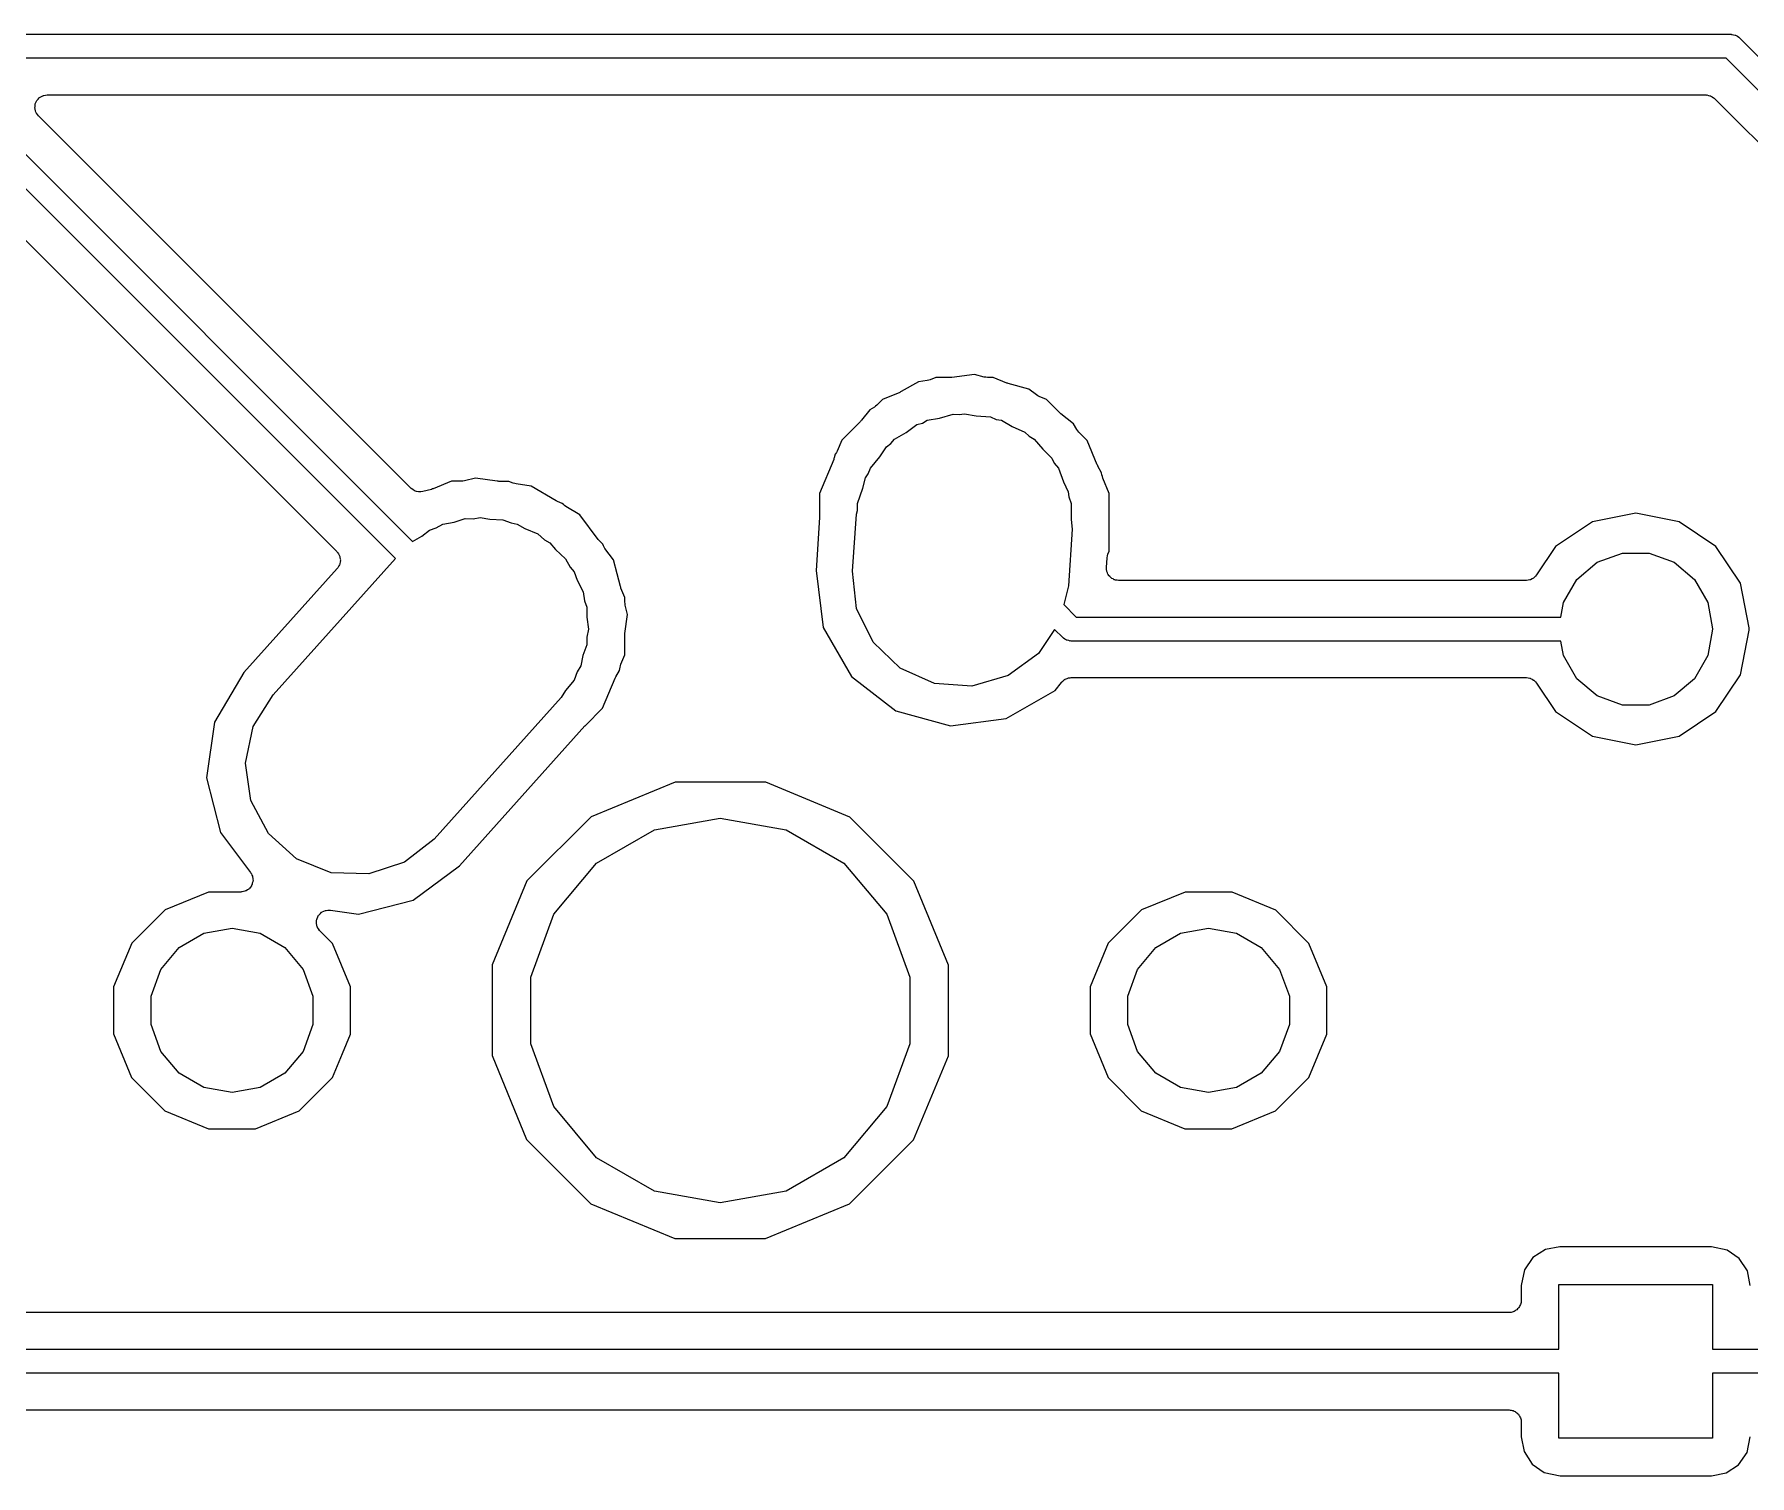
# Model space of a CAD drawing. Extents: x 29 to 257, y -104 to -29.
# Drawn here: x 145.26 to 163.11, y -61.99 to -46.99 of the extents above; entities that cross this region are included whole.
import ezdxf

# ---------------------------------------------------------------- set-up
doc = ezdxf.new("R2010")
doc.units = 0
doc.header["$MEASUREMENT"] = 0
doc.layers.add('BLACK', color=7, linetype='CONTINUOUS')

msp = doc.modelspace()

# ---------------------------------------------------------------- linework, layer by layer
at = {"layer": 'Black'}
for p, q in [((88.9518, -46.992), (162.917, -46.992)), ((162.917, -46.992), (162.922, -46.993)), ((162.922, -46.993), (162.928, -46.9925)), ((162.928, -46.9925), (162.944, -46.9967)), ((162.944, -46.9967), (162.96, -46.9995)), ((162.96, -46.9995), (162.965, -47.0023)), ((162.965, -47.0023), (162.97, -47.0037)), ((162.97, -47.0037), (162.983, -47.0131)), ((162.983, -47.0131), (162.997, -47.0212)), ((162.997, -47.0212), (163.001, -47.0255)), ((163.001, -47.0255), (163.005, -47.0286)), ((163.005, -47.0286), (168.248, -52.2712)), ((162.865, -47.242), (88.9, -47.242)), ((168.07, -52.4465), (162.865, -47.242)), ((144.463, -47.5366), (149.198, -52.2712)), ((145.303, -47.6654), (145.314, -47.6527)), ((145.314, -47.6527), (145.318, -47.6499)), ((145.318, -47.6499), (145.322, -47.646)), ((145.322, -47.646), (145.337, -47.639)), ((145.337, -47.639), (145.352, -47.6307)), ((145.352, -47.6307), (145.357, -47.6297)), ((145.357, -47.6297), (145.362, -47.6273)), ((145.362, -47.6273), (145.379, -47.6259)), ((145.379, -47.6259), (145.395, -47.623)), ((145.395, -47.623), (162.655, -47.623)), ((162.655, -47.623), (162.66, -47.624)), ((162.66, -47.624), (162.666, -47.6235)), ((162.666, -47.6235), (162.682, -47.6278)), ((162.682, -47.6278), (162.698, -47.6307)), ((162.698, -47.6307), (162.703, -47.6335)), ((162.703, -47.6335), (162.708, -47.6349)), ((162.708, -47.6349), (162.722, -47.6444)), ((162.722, -47.6444), (162.736, -47.6527)), ((162.736, -47.6527), (162.74, -47.657)), ((149.02, -52.4465), (144.323, -47.75)), ((145.269, -47.7611), (145.27, -47.7445)), ((145.27, -47.7665), (145.269, -47.7611)), ((145.27, -47.7279), (145.272, -47.7227)), ((145.27, -47.7445), (145.27, -47.7279)), ((145.27, -47.7721), (145.27, -47.7665)), ((145.276, -47.7876), (145.27, -47.7721)), ((145.272, -47.7227), (145.273, -47.7171)), ((145.273, -47.7171), (145.28, -47.7021)), ((145.28, -47.8037), (145.276, -47.7876)), ((145.28, -47.7021), (145.285, -47.6865)), ((145.283, -47.8082), (145.28, -47.8037)), ((145.285, -47.8135), (145.283, -47.8082)), ((145.285, -47.6865), (145.289, -47.6822)), ((145.296, -47.8262), (145.285, -47.8135)), ((145.289, -47.6822), (145.291, -47.6772)), ((145.291, -47.6772), (145.303, -47.6654)), ((145.305, -47.8398), (145.296, -47.8262)), ((162.74, -47.657), (162.745, -47.6602)), ((162.745, -47.6602), (167.46, -52.3756)), ((149.183, -51.7176), (145.305, -47.8398)), ((144.203, -48.1682), (148.41, -52.3756)), ((154.464, -50.607), (154.283, -50.7109)), ((154.553, -50.5957), (154.464, -50.607)), ((154.569, -50.5907), (154.553, -50.5957)), ((154.585, -50.5871), (154.569, -50.5907)), ((154.642, -50.5637), (154.585, -50.5871)), ((154.793, -50.5639), (154.642, -50.5637)), ((154.801, -50.5625), (154.793, -50.5639)), ((154.809, -50.5628), (154.801, -50.5625)), ((155.046, -50.5325), (154.809, -50.5628)), ((155.147, -50.5598), (155.046, -50.5325)), ((155.163, -50.5613), (155.147, -50.5598)), ((155.18, -50.5642), (155.163, -50.5613)), ((155.241, -50.5643), (155.18, -50.5642)), ((155.38, -50.6222), (155.241, -50.5643)), ((155.388, -50.6239), (155.38, -50.6222)), ((155.396, -50.6274), (155.388, -50.6239)), ((155.612, -50.6862), (155.396, -50.6274)), ((155.689, -50.7455), (155.612, -50.6862)), ((154.016, -50.8605), (154.003, -50.8712)), ((154.03, -50.8509), (154.016, -50.8605)), ((154.088, -50.7925), (154.03, -50.8509)), ((154.268, -50.7181), (154.088, -50.7925)), ((154.275, -50.7137), (154.268, -50.7181)), ((154.283, -50.7109), (154.275, -50.7137)), ((155.704, -50.7533), (155.689, -50.7455)), ((155.718, -50.7623), (155.704, -50.7533)), ((155.794, -50.794), (155.718, -50.7623)), ((155.932, -50.932), (155.794, -50.794)), ((153.859, -51.0207), (153.664, -51.2158)), ((153.864, -51.014), (153.859, -51.0207)), ((153.87, -51.0085), (153.864, -51.014)), ((153.955, -50.8986), (153.87, -51.0085)), ((154.003, -50.8712), (153.955, -50.8986)), ((154.446, -51.0539), (154.505, -51.0371)), ((154.505, -51.0371), (154.554, -51.0088)), ((154.554, -51.0088), (154.681, -50.9864)), ((154.681, -50.9864), (154.822, -50.9459)), ((154.822, -50.9459), (154.886, -50.9503)), ((154.886, -50.9503), (154.94, -50.9407)), ((154.94, -50.9407), (155.064, -50.9626)), ((155.064, -50.9626), (155.211, -50.9728)), ((155.211, -50.9728), (155.271, -50.999)), ((155.271, -50.999), (155.326, -51.0088)), ((155.326, -51.0088), (155.438, -51.0734)), ((155.939, -50.9367), (155.932, -50.932)), ((155.944, -50.9427), (155.939, -50.9367)), ((156.076, -51.0449), (155.944, -50.9427)), ((156.111, -51.1048), (156.076, -51.0449)), ((153.664, -51.2158), (153.617, -51.3289)), ((154.175, -51.2512), (154.214, -51.2049)), ((154.214, -51.2049), (154.334, -51.1358)), ((154.334, -51.1358), (154.446, -51.0539)), ((155.438, -51.0734), (155.569, -51.1313)), ((155.569, -51.1313), (155.614, -51.1747)), ((155.614, -51.1747), (155.666, -51.2049)), ((155.666, -51.2049), (155.755, -51.3107)), ((156.121, -51.1177), (156.111, -51.1048)), ((156.131, -51.1314), (156.121, -51.1177)), ((156.217, -51.218), (156.131, -51.1314)), ((156.323, -51.4733), (156.217, -51.218)), ((153.586, -51.4007), (153.583, -51.4081)), ((153.596, -51.3628), (153.586, -51.4007)), ((153.6, -51.3578), (153.596, -51.3628)), ((153.608, -51.343), (153.6, -51.3578)), ((153.617, -51.3289), (153.608, -51.343)), ((153.962, -51.5054), (154.06, -51.3891)), ((154.06, -51.3891), (154.13, -51.2839)), ((154.13, -51.2839), (154.175, -51.2512)), ((155.755, -51.3107), (155.85, -51.4025)), ((155.85, -51.4025), (155.875, -51.4545)), ((153.581, -51.4161), (153.434, -51.7691)), ((153.583, -51.4081), (153.581, -51.4161)), ((153.912, -51.608), (153.939, -51.5678)), ((153.939, -51.5678), (153.962, -51.5054)), ((155.875, -51.4545), (155.918, -51.5054)), ((155.918, -51.5054), (155.97, -51.648)), ((156.327, -51.4802), (156.323, -51.4733)), ((156.33, -51.4879), (156.327, -51.4802)), ((156.368, -51.554), (156.33, -51.4879)), ((156.371, -51.5782), (156.368, -51.554)), ((156.376, -51.5942), (156.371, -51.5782)), ((149.201, -51.7299), (149.183, -51.7176)), ((149.218, -51.7423), (149.201, -51.7299)), ((149.219, -51.7425), (149.218, -51.7423)), ((149.219, -51.7429), (149.219, -51.7425)), ((149.24, -51.7485), (149.219, -51.7429)), ((149.261, -51.7542), (149.24, -51.7485)), ((149.262, -51.7543), (149.261, -51.7542)), ((149.261, -51.7542), (149.261, -51.7542)), ((149.283, -51.7525), (149.262, -51.7543)), ((149.304, -51.7509), (149.283, -51.7525)), ((149.396, -51.7276), (149.304, -51.7509)), ((149.404, -51.7239), (149.396, -51.7276)), ((149.413, -51.7219), (149.404, -51.7239)), ((149.602, -51.6437), (149.413, -51.7219)), ((149.707, -51.6438), (149.602, -51.6437)), ((149.722, -51.6411), (149.707, -51.6438)), ((149.738, -51.6399), (149.722, -51.6411)), ((149.853, -51.6106), (149.738, -51.6399)), ((150.079, -51.6429), (149.853, -51.6106)), ((150.088, -51.6426), (150.079, -51.6429)), ((150.096, -51.6442), (150.088, -51.6426)), ((150.201, -51.6443), (150.096, -51.6442)), ((150.245, -51.6628), (150.201, -51.6443)), ((150.261, -51.6662), (150.245, -51.6628)), ((150.276, -51.6712), (150.261, -51.6662)), ((150.434, -51.6937), (150.276, -51.6712)), ((150.692, -51.8467), (150.434, -51.6937)), ((153.828, -51.8739), (153.885, -51.7156)), ((153.885, -51.7156), (153.912, -51.608)), ((155.97, -51.648), (156.021, -51.7535)), ((156.021, -51.7535), (156.027, -51.8046)), ((156.38, -51.6105), (156.376, -51.5942)), ((156.446, -51.7718), (156.38, -51.6105)), ((150.7, -51.8499), (150.692, -51.8467)), ((150.708, -51.8548), (150.7, -51.8499)), ((150.754, -51.874), (150.708, -51.8548)), ((150.767, -51.8864), (150.754, -51.874)), ((150.78, -51.8956), (150.767, -51.8864)), ((150.792, -51.9059), (150.78, -51.8956)), ((150.938, -51.9928), (150.792, -51.9059)), ((153.434, -51.7691), (153.434, -52.0132)), ((153.828, -51.9476), (153.828, -51.8739)), ((156.027, -51.8046), (156.052, -51.8739)), ((156.052, -51.8739), (156.052, -52.0424)), ((156.446, -52.3709), (156.446, -51.7718)), ((149.443, -52.1294), (149.514, -52.0888)), ((149.514, -52.0888), (149.631, -52.0682)), ((149.631, -52.0682), (149.747, -52.0302)), ((149.747, -52.0302), (149.83, -52.033)), ((149.83, -52.033), (149.9, -52.0207)), ((149.9, -52.0207), (150.002, -52.0387)), ((150.002, -52.0387), (150.137, -52.0432)), ((150.137, -52.0432), (150.223, -52.0777)), ((150.223, -52.0777), (150.286, -52.0888)), ((150.286, -52.0888), (150.367, -52.1357)), ((151.13, -52.249), (150.938, -51.9928)), ((153.434, -52.0218), (153.396, -52.5715)), ((153.434, -52.0132), (153.433, -52.0174)), ((153.433, -52.0174), (153.434, -52.0218)), ((153.777, -52.578), (153.818, -51.9872)), ((153.818, -51.9872), (153.828, -51.9476)), ((156.052, -52.0424), (156.063, -52.142)), ((161.474, -52.0668), (161.092, -52.3223)), ((161.925, -51.9771), (161.474, -52.0668)), ((162.376, -52.0668), (161.925, -51.9771)), ((162.758, -52.3223), (162.376, -52.0668)), ((149.198, -52.2712), (149.293, -52.2162)), ((149.293, -52.2162), (149.375, -52.1516)), ((149.375, -52.1516), (149.443, -52.1294)), ((150.367, -52.1357), (150.5, -52.1889)), ((150.5, -52.1889), (150.572, -52.2541)), ((150.572, -52.2541), (150.626, -52.2849)), ((150.626, -52.2849), (150.684, -52.3541)), ((151.137, -52.2551), (151.13, -52.249)), ((151.142, -52.2625), (151.137, -52.2551)), ((151.177, -52.298), (151.142, -52.2625)), ((156.063, -52.142), (156.022, -52.7328)), ((147.747, -53.8647), (149.02, -52.4465)), ((148.41, -52.3756), (148.414, -52.3819)), ((148.414, -52.3819), (148.42, -52.3871)), ((148.42, -52.3871), (148.427, -52.3999)), ((148.427, -52.3999), (148.435, -52.4118)), ((148.435, -52.4118), (148.437, -52.4192)), ((148.437, -52.4192), (148.441, -52.426)), ((148.441, -52.426), (148.443, -52.4404)), ((148.443, -52.4404), (148.447, -52.4544)), ((148.447, -52.4697), (148.444, -52.4839)), ((148.447, -52.4544), (148.446, -52.462)), ((148.446, -52.462), (148.447, -52.4697)), ((150.684, -52.3541), (150.791, -52.4499)), ((150.791, -52.4499), (150.837, -52.5363)), ((151.184, -52.3142), (151.177, -52.298)), ((151.193, -52.3276), (151.184, -52.3142)), ((151.2, -52.3419), (151.193, -52.3276)), ((151.29, -52.4622), (151.2, -52.3419)), ((151.327, -52.6067), (151.29, -52.4622)), ((156.417, -52.5395), (156.424, -52.4405)), ((156.424, -52.4405), (156.429, -52.4205)), ((156.429, -52.4205), (156.433, -52.4005)), ((156.433, -52.4005), (156.446, -52.3709)), ((161.092, -52.3223), (160.894, -52.6188)), ((161.525, -52.4854), (161.786, -52.3903)), ((161.786, -52.3903), (162.064, -52.3903)), ((162.064, -52.3903), (162.325, -52.4854)), ((163.014, -52.7046), (162.758, -52.3223)), ((148.415, -52.5503), (147.443, -53.633)), ((148.419, -52.5437), (148.415, -52.5503)), ((148.424, -52.5383), (148.419, -52.5437)), ((148.43, -52.5251), (148.424, -52.5383)), ((148.438, -52.5128), (148.43, -52.5251)), ((148.44, -52.5053), (148.438, -52.5128)), ((148.443, -52.4983), (148.44, -52.5053)), ((148.444, -52.4839), (148.443, -52.4983)), ((150.837, -52.5363), (150.878, -52.5854)), ((150.878, -52.5854), (150.91, -52.6734)), ((151.361, -52.7382), (151.327, -52.6067)), ((153.396, -52.5715), (153.472, -53.166)), ((153.819, -52.9665), (153.777, -52.578)), ((156.419, -52.5549), (156.417, -52.5395)), ((156.419, -52.5703), (156.419, -52.5549)), ((156.421, -52.5767), (156.419, -52.5703)), ((156.422, -52.5834), (156.421, -52.5767)), ((156.429, -52.5972), (156.422, -52.5834)), ((156.434, -52.6118), (156.429, -52.5972)), ((156.438, -52.6169), (156.434, -52.6118)), ((156.441, -52.623), (156.438, -52.6169)), ((156.452, -52.6337), (156.441, -52.623)), ((156.462, -52.6455), (156.452, -52.6337)), ((156.468, -52.6489), (156.462, -52.6455)), ((156.473, -52.6536), (156.468, -52.6489)), ((160.863, -52.6507), (160.847, -52.6586)), ((160.866, -52.6476), (160.863, -52.6507)), ((160.87, -52.6455), (160.866, -52.6476)), ((160.881, -52.6318), (160.87, -52.6455)), ((160.894, -52.6188), (160.881, -52.6318)), ((161.312, -52.664), (161.525, -52.4854)), ((162.325, -52.4854), (162.538, -52.664)), ((150.91, -52.6734), (150.975, -52.7945)), ((150.975, -52.7945), (150.988, -52.8873)), ((151.364, -52.7464), (151.361, -52.7382)), ((151.366, -52.7552), (151.364, -52.7464)), ((151.406, -52.8518), (151.366, -52.7552)), ((156.022, -52.7328), (155.974, -52.927)), ((156.487, -52.6599), (156.473, -52.6536)), ((156.5, -52.6676), (156.487, -52.6599)), ((156.507, -52.6688), (156.5, -52.6676)), ((156.513, -52.6715), (156.507, -52.6688)), ((156.529, -52.6726), (156.513, -52.6715)), ((156.544, -52.6752), (156.529, -52.6726)), ((160.788, -52.6752), (156.544, -52.6752)), ((160.806, -52.6721), (160.788, -52.6752)), ((160.823, -52.6702), (160.806, -52.6721)), ((160.827, -52.6683), (160.823, -52.6702)), ((160.831, -52.6676), (160.827, -52.6683)), ((160.847, -52.6586), (160.831, -52.6676)), ((161.173, -52.9046), (161.312, -52.664)), ((162.538, -52.664), (162.677, -52.9046)), ((163.106, -53.1681), (163.014, -52.7046)), ((150.988, -52.8873), (151.012, -52.9539)), ((151.012, -52.9539), (151.012, -53.0576)), ((151.406, -52.9), (151.406, -52.8518)), ((151.409, -52.9157), (151.406, -52.9)), ((151.41, -52.9316), (151.409, -52.9157)), ((151.436, -53.0306), (151.41, -52.9316)), ((153.99, -53.3175), (153.819, -52.9665)), ((155.974, -52.927), (156.103, -53.0562)), ((161.147, -53.0562), (161.173, -52.9046)), ((162.677, -52.9046), (162.725, -53.1782)), ((151.012, -53.0576), (151.03, -53.1813)), ((151.03, -53.1813), (151.012, -53.2649)), ((151.407, -53.2283), (151.436, -53.0306)), ((153.472, -53.166), (153.764, -53.6751)), ((155.878, -53.1853), (155.71, -53.4361)), ((155.963, -53.2696), (155.878, -53.1853)), ((156.103, -53.0562), (161.147, -53.0562)), ((162.725, -53.1843), (162.677, -53.4579)), ((162.725, -53.1782), (162.725, -53.1843)), ((163.106, -53.1944), (163.106, -53.1681)), ((151.012, -53.3461), (150.971, -53.4578)), ((151.012, -53.2649), (151.012, -53.3461)), ((151.406, -53.2462), (151.407, -53.2373)), ((151.406, -53.4509), (151.406, -53.2462)), ((151.407, -53.2373), (151.407, -53.2283)), ((154.271, -53.5887), (153.99, -53.3175)), ((155.967, -53.2728), (155.963, -53.2696)), ((155.971, -53.277), (155.967, -53.2728)), ((155.985, -53.2852), (155.971, -53.277)), ((155.998, -53.2945), (155.985, -53.2852)), ((156.004, -53.296), (155.998, -53.2945)), ((156.008, -53.2987), (156.004, -53.296)), ((156.025, -53.3015), (156.008, -53.2987)), ((156.04, -53.3058), (156.025, -53.3015)), ((156.046, -53.3053), (156.04, -53.3058)), ((156.051, -53.3062), (156.046, -53.3053)), ((161.147, -53.3062), (156.051, -53.3062)), ((161.173, -53.4579), (161.147, -53.3062)), ((163.014, -53.6579), (163.106, -53.1944)), ((150.971, -53.4578), (150.949, -53.5636)), ((151.365, -53.5479), (151.406, -53.4509)), ((155.71, -53.4361), (155.394, -53.6661)), ((161.312, -53.6985), (161.173, -53.4579)), ((162.677, -53.4579), (162.538, -53.6985)), ((147.443, -53.633), (147.138, -54.1487)), ((150.878, -53.7146), (150.79, -53.82)), ((150.91, -53.6264), (150.878, -53.7146)), ((150.949, -53.5636), (150.91, -53.6264)), ((151.176, -54.0042), (151.305, -53.6941)), ((151.305, -53.6941), (151.31, -53.6865)), ((151.31, -53.6865), (151.313, -53.6781)), ((151.313, -53.6781), (151.352, -53.6113)), ((151.352, -53.6113), (151.357, -53.5786)), ((151.357, -53.5786), (151.362, -53.5634)), ((151.362, -53.5634), (151.365, -53.5479)), ((153.764, -53.6751), (154.228, -54.0338)), ((154.629, -53.7472), (154.271, -53.5887)), ((155.394, -53.6661), (155.018, -53.7741)), ((155.955, -53.7305), (155.964, -53.7234)), ((155.964, -53.7234), (155.97, -53.717)), ((155.97, -53.717), (155.976, -53.7133)), ((155.976, -53.7133), (155.983, -53.7068)), ((155.983, -53.7068), (155.985, -53.7061)), ((155.985, -53.7057), (155.987, -53.705)), ((155.985, -53.7061), (155.985, -53.7057)), ((155.987, -53.705), (155.99, -53.7029)), ((155.99, -53.7029), (156, -53.6994)), ((156, -53.6994), (156.008, -53.6949)), ((156.008, -53.6949), (156.015, -53.6936)), ((156.015, -53.6936), (156.024, -53.6901)), ((156.024, -53.6901), (156.026, -53.69)), ((156.026, -53.69), (156.026, -53.6897)), ((156.026, -53.6897), (156.026, -53.6897)), ((156.026, -53.6897), (156.029, -53.6897)), ((156.029, -53.6897), (156.032, -53.6887)), ((156.032, -53.6887), (156.042, -53.6889)), ((156.042, -53.6889), (156.051, -53.6872)), ((156.051, -53.6872), (160.788, -53.6872)), ((160.788, -53.6872), (160.806, -53.6904)), ((160.806, -53.6904), (160.823, -53.6923)), ((160.823, -53.6923), (160.827, -53.6942)), ((160.827, -53.6942), (160.831, -53.6949)), ((160.831, -53.6949), (160.847, -53.7039)), ((160.847, -53.7039), (160.863, -53.7118)), ((160.863, -53.7118), (160.866, -53.7149)), ((160.866, -53.7149), (160.87, -53.717)), ((160.87, -53.717), (160.881, -53.7307)), ((161.525, -53.8771), (161.312, -53.6985)), ((162.538, -53.6985), (162.325, -53.8771)), ((162.758, -54.0402), (163.014, -53.6579)), ((147.541, -54.1964), (147.747, -53.8647)), ((150.743, -53.8953), (149.422, -55.3673)), ((150.79, -53.82), (150.743, -53.8953)), ((155.018, -53.7741), (154.629, -53.7472)), ((155.376, -54.113), (155.885, -53.8214)), ((155.885, -53.8214), (155.95, -53.7365)), ((155.95, -53.7365), (155.952, -53.7351)), ((155.952, -53.7349), (155.954, -53.7336)), ((155.952, -53.7351), (155.952, -53.7349)), ((155.954, -53.7336), (155.955, -53.7305)), ((160.881, -53.7307), (160.894, -53.7437)), ((160.894, -53.7437), (161.092, -54.0402)), ((161.786, -53.9722), (161.525, -53.8771)), ((162.325, -53.8771), (162.064, -53.9722)), ((150.996, -54.1841), (151.176, -54.0042)), ((154.228, -54.0338), (154.794, -54.1875)), ((161.092, -54.0402), (161.474, -54.2957)), ((162.064, -53.9722), (161.786, -53.9722)), ((162.376, -54.2957), (162.758, -54.0402)), ((147.138, -54.1487), (147.054, -54.7294)), ((147.46, -54.5787), (147.541, -54.1964)), ((149.685, -55.6446), (150.991, -54.1892)), ((150.991, -54.1892), (150.994, -54.187)), ((150.994, -54.187), (150.996, -54.1841)), ((154.794, -54.1875), (155.376, -54.113)), ((161.474, -54.2957), (161.925, -54.3854)), ((161.925, -54.3854), (162.376, -54.2957)), ((147.515, -54.9655), (147.46, -54.5787)), ((147.054, -54.7294), (147.2, -55.2978)), ((151.93, -54.7747), (151.056, -55.1355)), ((152.874, -54.7755), (151.93, -54.7747)), ((153.747, -55.1378), (152.874, -54.7755)), ((147.699, -55.3101), (147.515, -54.9655)), ((151.056, -55.1355), (150.388, -55.803)), ((151.715, -55.2692), (152.4, -55.1485)), ((152.4, -55.1485), (153.085, -55.2692)), ((154.415, -55.8065), (153.747, -55.1378)), ((147.2, -55.2978), (147.513, -55.715)), ((147.99, -55.5711), (147.699, -55.3101)), ((151.113, -55.6167), (151.715, -55.2692)), ((153.085, -55.2692), (153.687, -55.6167)), ((149.422, -55.3673), (149.115, -55.6084)), ((148.353, -55.7168), (147.99, -55.5711)), ((149.115, -55.6084), (148.743, -55.7298)), ((149.205, -56.004), (149.685, -55.6446)), ((150.667, -56.1492), (151.113, -55.6167)), ((153.687, -55.6167), (154.133, -56.1492)), ((147.521, -55.8548), (147.512, -55.8659)), ((147.513, -55.715), (147.516, -55.7219)), ((147.516, -55.7219), (147.521, -55.7278)), ((147.521, -55.7278), (147.526, -55.7414)), ((147.524, -55.8476), (147.521, -55.8548)), ((147.528, -55.8411), (147.524, -55.8476)), ((147.526, -55.7414), (147.533, -55.7544)), ((147.531, -55.827), (147.528, -55.8411)), ((147.536, -55.8133), (147.531, -55.827)), ((147.533, -55.7544), (147.533, -55.762)), ((147.533, -55.762), (147.536, -55.7692)), ((147.536, -55.7692), (147.536, -55.7837)), ((147.536, -55.7837), (147.538, -55.7982)), ((147.538, -55.7982), (147.536, -55.8057)), ((147.536, -55.8057), (147.536, -55.8133)), ((148.743, -55.7298), (148.353, -55.7168)), ((150.388, -55.803), (150.026, -56.6755)), ((154.775, -56.6797), (154.415, -55.8065)), ((147.076, -55.9179), (146.623, -56.105)), ((147.411, -55.9182), (147.076, -55.9179)), ((147.418, -55.9168), (147.411, -55.9182)), ((147.426, -55.9173), (147.418, -55.9168)), ((147.44, -55.9131), (147.426, -55.9173)), ((147.454, -55.9106), (147.44, -55.9131)), ((147.461, -55.9067), (147.454, -55.9106)), ((147.468, -55.9045), (147.461, -55.9067)), ((147.48, -55.8958), (147.468, -55.9045)), ((147.493, -55.8885), (147.48, -55.8958)), ((147.497, -55.8827), (147.493, -55.8885)), ((147.504, -55.878), (147.497, -55.8827)), ((147.512, -55.8659), (147.504, -55.878)), ((148.637, -56.1494), (149.205, -56.004)), ((157.236, -55.9179), (156.783, -56.105)), ((157.726, -55.9183), (157.236, -55.9179)), ((158.179, -56.1063), (157.726, -55.9183)), ((146.623, -56.105), (146.276, -56.4513)), ((148.198, -56.2371), (148.2, -56.2186)), ((148.2, -56.2186), (148.202, -56.2)), ((148.202, -56.2), (148.204, -56.1969)), ((148.204, -56.1934), (148.213, -56.177)), ((148.204, -56.1969), (148.204, -56.1934)), ((148.213, -56.177), (148.221, -56.16)), ((148.221, -56.16), (148.223, -56.1576)), ((148.223, -56.1576), (148.225, -56.1545)), ((148.225, -56.1545), (148.239, -56.1421)), ((148.239, -56.1421), (148.252, -56.1289)), ((148.252, -56.1289), (148.255, -56.1274)), ((148.255, -56.1274), (148.258, -56.1251)), ((148.258, -56.1251), (148.275, -56.1181)), ((148.275, -56.1181), (148.292, -56.1103)), ((148.292, -56.1103), (148.295, -56.11)), ((148.295, -56.11), (148.299, -56.1087)), ((148.299, -56.1087), (148.317, -56.1081)), ((148.317, -56.1081), (148.336, -56.1065)), ((148.336, -56.1065), (148.339, -56.1074)), ((148.339, -56.1074), (148.343, -56.1073)), ((148.343, -56.1073), (148.637, -56.1494)), ((150.429, -56.8024), (150.667, -56.1492)), ((154.133, -56.1492), (154.371, -56.8024)), ((156.783, -56.105), (156.436, -56.4513)), ((158.525, -56.4531), (158.179, -56.1063)), ((146.771, -56.4957), (147.028, -56.3474)), ((147.028, -56.3474), (147.32, -56.2958)), ((147.32, -56.2958), (147.612, -56.3474)), ((147.612, -56.3474), (147.869, -56.4957)), ((148.198, -56.2405), (148.198, -56.2371)), ((148.198, -56.2439), (148.198, -56.2405)), ((148.203, -56.262), (148.198, -56.2439)), ((148.207, -56.2802), (148.203, -56.262)), ((148.209, -56.2832), (148.207, -56.2802)), ((148.21, -56.2865), (148.209, -56.2832)), ((148.22, -56.3019), (148.21, -56.2865)), ((148.23, -56.3177), (148.22, -56.3019)), ((148.233, -56.3199), (148.23, -56.3177)), ((148.235, -56.3227), (148.233, -56.3199)), ((148.365, -56.4531), (148.235, -56.3227)), ((156.931, -56.4957), (157.188, -56.3474)), ((157.188, -56.3474), (157.48, -56.2958)), ((157.48, -56.2958), (157.772, -56.3474)), ((157.772, -56.3474), (158.029, -56.4957)), ((146.276, -56.4513), (146.088, -56.9039)), ((146.58, -56.7229), (146.771, -56.4957)), ((147.869, -56.4957), (148.06, -56.7229)), ((148.552, -56.906), (148.365, -56.4531)), ((156.436, -56.4513), (156.248, -56.9039)), ((156.74, -56.7229), (156.931, -56.4957)), ((158.029, -56.4957), (158.22, -56.7229)), ((158.712, -56.906), (158.525, -56.4531)), ((146.479, -57.0017), (146.58, -56.7229)), ((148.06, -56.7229), (148.161, -57.0017)), ((150.026, -56.6755), (150.025, -57.6203)), ((154.775, -57.419), (154.775, -56.6797)), ((156.639, -57.0017), (156.74, -56.7229)), ((158.22, -56.7229), (158.321, -57.0017)), ((146.088, -56.9039), (146.088, -57.394)), ((148.552, -57.3961), (148.552, -56.906)), ((150.429, -57.4976), (150.429, -56.8024)), ((154.371, -56.8024), (154.371, -57.4976)), ((156.248, -56.9039), (156.248, -57.394)), ((158.712, -57.3961), (158.712, -56.906)), ((146.479, -57.2983), (146.479, -57.0017)), ((148.161, -57.0017), (148.161, -57.2983)), ((156.639, -57.2983), (156.639, -57.0017)), ((158.321, -57.0017), (158.321, -57.2983)), ((146.088, -57.394), (146.275, -57.8469)), ((146.58, -57.5771), (146.479, -57.2983)), ((148.161, -57.2983), (148.06, -57.5771)), ((148.468, -57.5968), (148.552, -57.3961)), ((154.774, -57.6245), (154.775, -57.419)), ((156.248, -57.394), (156.435, -57.8469)), ((156.74, -57.5771), (156.639, -57.2983)), ((158.321, -57.2983), (158.22, -57.5771)), ((158.524, -57.8487), (158.712, -57.3961)), ((146.771, -57.8043), (146.58, -57.5771)), ((148.06, -57.5771), (147.869, -57.8043)), ((148.364, -57.8487), (148.468, -57.5968)), ((150.025, -57.6203), (150.385, -58.4935)), ((150.667, -58.1508), (150.429, -57.4976)), ((154.371, -57.4976), (154.133, -58.1508)), ((154.412, -58.497), (154.774, -57.6245)), ((156.931, -57.8043), (156.74, -57.5771)), ((158.22, -57.5771), (158.029, -57.8043)), ((147.028, -57.9526), (146.771, -57.8043)), ((147.869, -57.8043), (147.612, -57.9526)), ((157.188, -57.9526), (156.931, -57.8043)), ((158.029, -57.8043), (157.772, -57.9526)), ((146.275, -57.8469), (146.621, -58.1937)), ((147.32, -58.0041), (147.028, -57.9526)), ((147.612, -57.9526), (147.32, -58.0041)), ((148.017, -58.195), (148.364, -57.8487)), ((156.435, -57.8469), (156.781, -58.1937)), ((157.48, -58.0041), (157.188, -57.9526)), ((157.772, -57.9526), (157.48, -58.0041)), ((158.177, -58.195), (158.524, -57.8487)), ((151.113, -58.6832), (150.667, -58.1508)), ((154.133, -58.1508), (153.687, -58.6832)), ((146.621, -58.1937), (147.074, -58.3817)), ((147.564, -58.3821), (148.017, -58.195)), ((156.781, -58.1937), (157.234, -58.3817)), ((157.724, -58.3821), (158.177, -58.195)), ((147.074, -58.3817), (147.564, -58.3821)), ((150.385, -58.4935), (151.053, -59.1622)), ((153.744, -59.1645), (154.412, -58.497)), ((157.234, -58.3817), (157.724, -58.3821)), ((151.715, -59.0308), (151.113, -58.6832)), ((153.687, -58.6832), (153.085, -59.0308)), ((152.4, -59.1515), (151.715, -59.0308)), ((153.085, -59.0308), (152.4, -59.1515)), ((151.053, -59.1622), (151.926, -59.5245)), ((152.87, -59.5253), (153.744, -59.1645)), ((151.926, -59.5245), (152.87, -59.5253)), ((161.137, -59.6103), (160.985, -59.6389)), ((162.712, -59.6103), (161.137, -59.6103)), ((162.876, -59.6435), (162.712, -59.6103)), ((160.854, -59.7229), (160.767, -59.8502)), ((160.985, -59.6389), (160.854, -59.7229)), ((163.003, -59.7304), (162.876, -59.6435)), ((163.087, -59.8609), (163.003, -59.7304)), ((160.767, -59.8502), (160.734, -60.014)), ((163.116, -60.0131), (163.087, -59.8609)), ((160.734, -60.014), (160.734, -60.1683)), ((161.125, -60.6762), (161.125, -60.0012)), ((161.125, -60.0012), (162.725, -60.0012)), ((162.725, -60.0012), (162.725, -60.6762)), ((160.607, -60.2952), (144.193, -60.2952)), ((160.618, -60.2933), (160.607, -60.2952)), ((160.629, -60.2933), (160.618, -60.2933)), ((160.64, -60.2895), (160.629, -60.2933)), ((160.65, -60.2876), (160.64, -60.2895)), ((160.66, -60.282), (160.65, -60.2876)), ((160.671, -60.2782), (160.66, -60.282)), ((160.679, -60.2711), (160.671, -60.2782)), ((160.689, -60.2655), (160.679, -60.2711)), ((160.696, -60.257), (160.689, -60.2655)), ((160.704, -60.2499), (160.696, -60.257)), ((160.71, -60.2403), (160.704, -60.2499)), ((160.717, -60.2317), (160.71, -60.2403)), ((160.721, -60.2213), (160.717, -60.2317)), ((160.726, -60.2117), (160.721, -60.2213)), ((160.728, -60.2007), (160.726, -60.2117)), ((160.732, -60.1903), (160.728, -60.2007)), ((160.734, -60.1683), (160.732, -60.1792)), ((160.732, -60.1792), (160.732, -60.1903)), ((143.925, -60.6762), (161.125, -60.6762)), ((162.725, -60.6762), (162.975, -60.6762)), ((162.975, -60.6762), (180.175, -60.6762)), ((161.125, -60.9262), (143.925, -60.9262)), ((161.125, -61.6013), (161.125, -60.9262)), ((162.975, -60.9262), (162.725, -60.9262)), ((162.725, -60.9262), (162.725, -61.6013)), ((180.175, -60.9262), (162.975, -60.9262)), ((144.193, -61.3072), (160.607, -61.3072)), ((160.607, -61.3072), (160.618, -61.3092)), ((160.618, -61.3092), (160.629, -61.3092)), ((160.629, -61.3092), (160.64, -61.313)), ((160.64, -61.313), (160.65, -61.3149)), ((160.65, -61.3149), (160.66, -61.3205)), ((160.66, -61.3205), (160.671, -61.3243)), ((160.671, -61.3243), (160.679, -61.3314)), ((160.679, -61.3314), (160.689, -61.337)), ((160.689, -61.337), (160.696, -61.3455)), ((160.696, -61.3455), (160.704, -61.3526)), ((160.704, -61.3526), (160.71, -61.3622)), ((160.71, -61.3622), (160.717, -61.3707)), ((160.717, -61.3707), (160.721, -61.3812)), ((160.721, -61.3812), (160.726, -61.3908)), ((160.726, -61.3908), (160.728, -61.4018)), ((160.728, -61.4018), (160.732, -61.4122)), ((160.732, -61.4122), (160.732, -61.4233)), ((160.732, -61.4233), (160.734, -61.4342)), ((160.734, -61.4342), (160.734, -61.5894)), ((160.734, -61.5894), (160.763, -61.7416)), ((160.763, -61.7416), (160.847, -61.8721)), ((162.725, -61.6013), (161.125, -61.6013)), ((162.996, -61.8796), (163.083, -61.7523)), ((163.083, -61.7523), (163.116, -61.5885)), ((160.847, -61.8721), (160.974, -61.959)), ((162.865, -61.9636), (162.996, -61.8796)), ((160.974, -61.959), (161.138, -61.9922)), ((161.138, -61.9922), (162.713, -61.9922)), ((162.713, -61.9922), (162.865, -61.9636))]:
    msp.add_line(p, q, dxfattribs=at)

doc.saveas('drawing.dxf')
